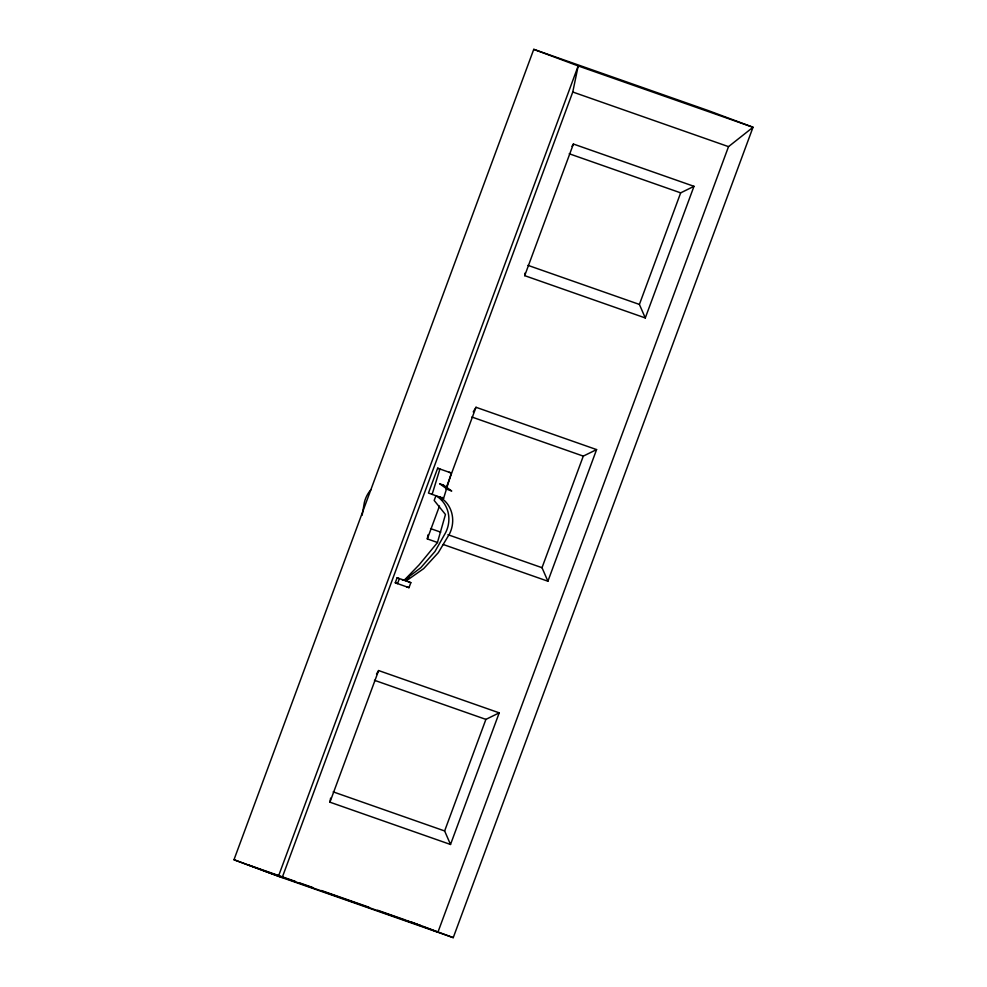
<?xml version="1.0" encoding="UTF-8"?>
<svg xmlns="http://www.w3.org/2000/svg" width="987" height="987" viewBox="0 0 987 987"><rect width="100%" height="100%" fill="white"/><g stroke="black" fill="none" stroke-linecap="round" stroke-linejoin="round"><path stroke-width="1.48" d="M376.516 674.01L378.626 670.555L499.212 712.848L450.516 844.477L329.929 802.184L330.608 798.125M437.488 542.492L427.322 538.914L427.988 534.855M571.991 146.335L573.398 144.028L693.984 186.321L645.288 317.95L524.702 275.657L525.158 272.955M362.155 515.226L364.376 502.346A28.031 25.921 -70.7 0 1 370.939 489.675M233.981 859.739L282.208 877.529L572.768 92.013L578.185 65.932L533.757 49.35L233.981 859.739L278.42 876.32L453.243 937.65L753.019 127.261L708.58 110.68L533.757 49.35M432.109 494.425L439.918 469.035L437.66 468.196L428.457 493.056L443.57 498.447L451.38 473.057L449.122 472.218M278.42 876.32L578.185 65.932L753.019 127.261L728.517 146.644L437.944 932.16L422.855 926.522M395.269 582.799L397.107 577.814L410.826 582.675L408.988 587.66L395.269 582.799L397.527 583.638L399.365 578.653L397.107 577.814M329.929 802.184L378.626 670.555M427.322 538.914L439.486 506.01M441.608 500.286L442.669 497.423M445.84 488.849L476.005 407.286L596.592 449.591L547.908 581.22L443.299 544.528M524.702 275.657L573.398 144.028M450.516 844.477L444.631 830.955L485.9 719.387L499.212 712.848M547.908 581.22L542.011 567.698L583.292 456.117L596.592 449.591M645.288 317.95L639.403 304.428L680.672 192.86L693.984 186.321M473.205 411.9L476.005 407.286M404.139 580.331L419.154 564.823L437.414 542.64L445.458 514.498L434.169 500.446L435.933 495.758A28.031 25.921 -70.7 0 1 445.618 532.659L434.959 551.536L420.844 567.661L404.139 580.331L401.882 579.48M409.198 577.95L406.052 580.998L423.645 568.648L438.277 552.708L449.443 534.004A28.031 25.921 -70.7 0 0 439.746 497.103M572.768 92.013L728.517 146.644M569.228 153.762L680.672 192.86M527.946 265.343L639.403 304.428M471.835 417.02L583.292 456.117M437.66 468.196L451.38 473.057M430.566 528.6L440.695 532.153M447.938 534.695L542.011 567.698M374.455 680.29L485.9 719.387M333.187 791.87L444.631 830.955M249.279 865.241L295.421 881.428M299.752 882.946L312.731 887.498M321.38 890.533L368.965 907.226M377.626 910.261L405.028 919.872M265.737 871.385L421.486 926.016L406.397 920.377M439.918 497.078L443.57 498.447M408.569 581.837L410.826 582.675M406.73 586.809L408.988 587.66M411.678 922.142L453.243 937.65M443.447 485.086L439.622 483.741L447.913 489.663L451.725 491.008L443.447 485.086"/></g></svg>
